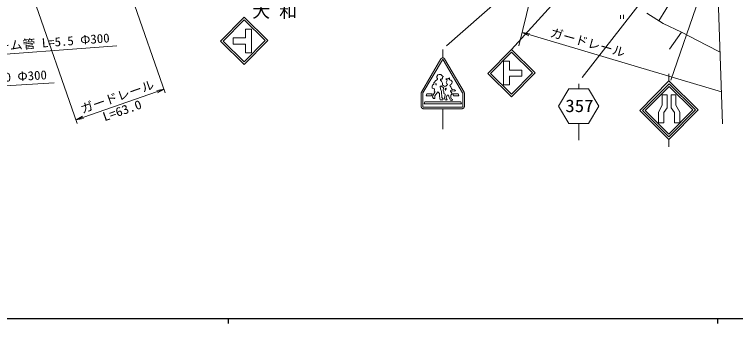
# Model space of a CAD drawing. Units: millimetres, scale not verified. Extents: x 40000 to 680000, y 20000 to 380000.
# Drawn here: x 124336 to 271685, y 204000 to 267100 of the extents above; entities that cross this region are included whole.
import ezdxf
from ezdxf.enums import TextEntityAlignment as Align

# ---------------------------------------------------------------- set-up
doc = ezdxf.new("R2010")
doc.units = ezdxf.units.MM
doc.header["$LTSCALE"] = 1000
for name, color, linetype, lineweight in [('M-STR-HTXT', 7, 'Continuous', 13), ('M-TTL-BAND', 7, 'Continuous', 25), ('M-WORK', 1, 'Continuous', 13)]:
    doc.layers.add(name, color=color, linetype=linetype, lineweight=lineweight)
doc.styles.add('ＭＳ ゴシック', font='')
doc.styles.get('ＭＳ ゴシック').set_extended_font_data('MS Gothic')

# ---------------------------------------------------------------- blocks, each defined once
blk = doc.blocks.new('open_arrow')
at = {"color": 0, "linetype": 'Continuous', "lineweight": -2}
blk.add_lwpolyline([(7.5, 1.25), (0, 0), (7.5, -1.25)], dxfattribs=at)

msp = doc.modelspace()

# ---------------------------------------------------------------- linework, layer by layer
at = {"layer": 'M-STR-HTXT'}
for p, q in [((138667, 298353), (155146, 251131)), ((120706, 292086), (137184, 244863)), ((234354, 289485), (227389, 260673)), ((228049, 263400), (268796, 251334)), ((154899, 251839), (136937, 245571))]:
    msp.add_line(p, q, dxfattribs=at)
for points in [[(112116, 292192), (114333, 258347), (145242, 260724)], [(85921, 280806), (100136, 251174), (132425, 253167)], [(229558, 263214), (228049, 263400), (229416, 262734)]]:
    msp.add_lwpolyline(points, dxfattribs=at)
at = {"layer": 'M-TTL-BAND'}
for p, q in [((40000, 205000), (579000, 205000)), ((168000, 205000), (168000, 204000)), ((268000, 205000), (268000, 204000))]:
    msp.add_line(p, q, dxfattribs=at)
at = {"layer": 'M-WORK'}
for p, q in [((212602, 260713), (244816, 288956)), ((250826, 287441), (225899, 259969)), ((267536, 286947), (269029, 244756)), ((240358, 254227), (262519, 282832)), ((263873, 278510), (256010, 265813)), ((267490, 279755), (258452, 253699)), ((248173, 266961), (248149, 266183)), ((248804, 267034), (248756, 266232)), ((253560, 267377), (256874, 265260)), ((256874, 265260), (260605, 263456)), ((258210, 259986), (260605, 263456)), ((260605, 263456), (265723, 260801)), ((211864, 258222), (211864, 259930)), ((265723, 260801), (268512, 259368)), ((258079, 253522), (258079, 255003)), ((210392, 253529), (210140, 253301)), ((210673, 253720), (210392, 253529)), ((210655, 254463), (210863, 254741)), ((210655, 254130), (210655, 254463)), ((210754, 254021), (210655, 254130)), ((210673, 253720), (210804, 253787)), ((210804, 253787), (210754, 254021)), ((210863, 254741), (211122, 254845)), ((211122, 254845), (211454, 254855)), ((211410, 253862), (211374, 253695)), ((211374, 253695), (211399, 253677)), ((211399, 253677), (211571, 253466)), ((211648, 253881), (211410, 253862)), ((211454, 254855), (211623, 254676)), ((211571, 253466), (211780, 253074)), ((211623, 254676), (211708, 254552)), ((211787, 254065), (211648, 253881)), ((211708, 254552), (211966, 254458)), ((211817, 254324), (211787, 254065)), ((211971, 254383), (211817, 254324)), ((211966, 254458), (211971, 254383)), ((212508, 253926), (212927, 253923)), ((212668, 253724), (212508, 253926)), ((212569, 253209), (212654, 253468)), ((212654, 253468), (212757, 253621)), ((212757, 253621), (212668, 253724)), ((212927, 253923), (213207, 254178)), ((213207, 254178), (213222, 253763)), ((213222, 253763), (213506, 253713)), ((213506, 253713), (213658, 253539)), ((213658, 253539), (213761, 253426)), ((209688, 252427), (209668, 252072)), ((209668, 252072), (209869, 251975)), ((209753, 252652), (209688, 252427)), ((210008, 252858), (209753, 252652)), ((209869, 251975), (210116, 251936)), ((210044, 253149), (210008, 252858)), ((210140, 253301), (210044, 253149)), ((210411, 252924), (210530, 252979)), ((210421, 252815), (210411, 252924)), ((210515, 252696), (210421, 252815)), ((210530, 252979), (210515, 252696)), ((211358, 252358), (211507, 252507)), ((211388, 251911), (211358, 252358)), ((211507, 252507), (211790, 252234)), ((211780, 253074), (211805, 252786)), ((211790, 252234), (212068, 252219)), ((211805, 252786), (211830, 252686)), ((211830, 252686), (211919, 252577)), ((211919, 252577), (212118, 252438)), ((211965, 251634), (212029, 252020)), ((212029, 252020), (212068, 252219)), ((212118, 252438), (212297, 252408)), ((212297, 252408), (212476, 252463)), ((212370, 251861), (212483, 252020)), ((212476, 252463), (212640, 252612)), ((212483, 252020), (212537, 251988)), ((212537, 251988), (212529, 251839)), ((212664, 252932), (212569, 253209)), ((212640, 252612), (212767, 252634)), ((212799, 252812), (212664, 252932)), ((212767, 252634), (212799, 252812)), ((213339, 252727), (213317, 252578)), ((213317, 252578), (213491, 252319)), ((213424, 252744), (213339, 252727)), ((213555, 252791), (213424, 252744)), ((213491, 252319), (213612, 251999)), ((213665, 252989), (213555, 252791)), ((213612, 251999), (213811, 251797)), ((213694, 253028), (213665, 252989)), ((213797, 253245), (213694, 253028)), ((213761, 253426), (213797, 253245)), ((239625, 251882), (239625, 252902)), ((208588, 250870), (208448, 250501)), ((209534, 250501), (208448, 250501)), ((209674, 250870), (208588, 250870)), ((209674, 250870), (209534, 250501)), ((209808, 250545), (209753, 250282)), ((210225, 251211), (209808, 250545)), ((210116, 251936), (210200, 251832)), ((210136, 251653), (210131, 251514)), ((210131, 251514), (210255, 251365)), ((210200, 251832), (210136, 251653)), ((210255, 251365), (210225, 251211)), ((210245, 250470), (210831, 251330)), ((210831, 251330), (211164, 250932)), ((211164, 250932), (211221, 250501)), ((211221, 250501), (211263, 249964)), ((211611, 251360), (211388, 251911)), ((211656, 250167), (211611, 251360)), ((212068, 251304), (211965, 251634)), ((212043, 250942), (212068, 251304)), ((212349, 250796), (212043, 250942)), ((212249, 250367), (212373, 250679)), ((212373, 250679), (212349, 250796)), ((212381, 251719), (212370, 251861)), ((212434, 251584), (212381, 251719)), ((212529, 251839), (212434, 251584)), ((212732, 250647), (212622, 250299)), ((213005, 250629), (212732, 250647)), ((213154, 250157), (213005, 250629)), ((213427, 251570), (213410, 251453)), ((213410, 251453), (213548, 251215)), ((213608, 251538), (213427, 251570)), ((213541, 250658), (213477, 250612)), ((213477, 250612), (213537, 250235)), ((213679, 250821), (213541, 250658)), ((213548, 251215), (213686, 251027)), ((213846, 251495), (213608, 251538)), ((213686, 251027), (213679, 250821)), ((213811, 251797), (214247, 251676)), ((214187, 251467), (213846, 251495)), ((213937, 250870), (214077, 250501)), ((213937, 250870), (215023, 250870)), ((214077, 250501), (215164, 250501)), ((214410, 251513), (214187, 251467)), ((214247, 251676), (214428, 251591)), ((214428, 251591), (214410, 251513)), ((215023, 250870), (215164, 250501)), ((235518, 248363), (237599, 251882)), ((237599, 251882), (241651, 251882)), ((241651, 251882), (243732, 248363)), ((208201, 249239), (208061, 248871)), ((208201, 249239), (215526, 249239)), ((209753, 250282), (209977, 249919)), ((209977, 249919), (210165, 249914)), ((210165, 249914), (210265, 249974)), ((210265, 249974), (210245, 250470)), ((211263, 249964), (211358, 249690)), ((211358, 249690), (211879, 249685)), ((211909, 249864), (211656, 250167)), ((211879, 249685), (211909, 249864)), ((212178, 250008), (212249, 250367)), ((212327, 249650), (212178, 250008)), ((212661, 249575), (212327, 249650)), ((212622, 250299), (212569, 250101)), ((212569, 250101), (212601, 249866)), ((212601, 249866), (212764, 249728)), ((212764, 249728), (212661, 249575)), ((213445, 249582), (213154, 250157)), ((213704, 249540), (213445, 249582)), ((213537, 250235), (213601, 249881)), ((213601, 249881), (213875, 249717)), ((213860, 249597), (213704, 249540)), ((213875, 249717), (213860, 249597)), ((215526, 249239), (215666, 248871)), ((208061, 248871), (215666, 248871)), ((211864, 247840), (211864, 243661)), ((237599, 244843), (235518, 248363)), ((243732, 248363), (241651, 244843)), ((237599, 244843), (241651, 244843)), ((239625, 244843), (239625, 241422)), ((258079, 240074), (258079, 241555))]:
    msp.add_line(p, q, dxfattribs=at)
for points in [[(171288, 256865), (166442, 261660), (171300, 266569), (176146, 261774)], [(171285, 257431), (167008, 261663), (171303, 266004), (175580, 261771)], [(225887, 250265), (221041, 255060), (225899, 259969), (230745, 255174)], [(225884, 250831), (221607, 255063), (225902, 259404), (230179, 255171)], [(207438, 250925), (207438, 250930), (207438, 250936), (207438, 250941), (207438, 250947), (207438, 250952), (207438, 250958), (207439, 250964), (207439, 250969), (207439, 250975), (207440, 250980), (207440, 250986), (207441, 250991), (207442, 250997), (207442, 251002), (207443, 251008), (207444, 251013), (207444, 251019), (207445, 251024), (207446, 251030), (207447, 251035), (207448, 251041), (207449, 251046), (207450, 251052), (207451, 251057), (207452, 251063), (207453, 251068), (207455, 251073), (207456, 251079), (207457, 251084), (207459, 251090), (207460, 251095), (207461, 251100), (207463, 251106), (207464, 251111), (207466, 251116), (207468, 251122), (207469, 251127), (207471, 251132), (207473, 251138), (207475, 251143), (207476, 251148), (207478, 251153), (207480, 251158), (207482, 251164), (207484, 251169), (207486, 251174), (207489, 251179), (207491, 251184), (207493, 251189), (207495, 251194), (207497, 251199), (207500, 251204), (207502, 251210), (207505, 251215), (207507, 251220), (207510, 251224), (207512, 251229), (207515, 251234), (207517, 251239), (207520, 251244), (207523, 251249), (207525, 251254), (207528, 251259), (211484, 258005), (211492, 258017), (211500, 258029), (211508, 258041), (211517, 258053), (211526, 258064), (211535, 258075), (211545, 258086), (211555, 258096), (211566, 258106), (211577, 258116), (211588, 258125), (211599, 258134), (211611, 258143), (211623, 258151), (211635, 258158), (211648, 258166), (211661, 258173), (211674, 258179), (211687, 258185), (211700, 258191), (211714, 258196), (211728, 258201), (211742, 258205), (211756, 258209), (211770, 258212), (211784, 258215), (211798, 258217), (211813, 258219), (211827, 258221), (211842, 258222), (211856, 258222), (211871, 258222), (211885, 258222), (211900, 258221), (211914, 258219), (211929, 258217), (211943, 258215), (211957, 258212), (211971, 258209), (211986, 258205), (211999, 258201), (212013, 258196), (212027, 258191), (212040, 258185), (212053, 258179), (212066, 258173), (212079, 258166), (212092, 258158), (212104, 258151), (212116, 258143), (212128, 258134), (212139, 258125), (212150, 258116), (212161, 258106), (212172, 258096), (212182, 258086), (212192, 258075), (212201, 258064), (212211, 258053), (212219, 258041), (212228, 258029), (212236, 258017), (212243, 258005), (216199, 251259), (216202, 251254), (216204, 251249), (216207, 251244), (216210, 251239), (216212, 251234), (216215, 251229), (216218, 251224), (216220, 251220), (216223, 251215), (216225, 251210), (216227, 251204), (216230, 251199), (216232, 251194), (216234, 251189), (216236, 251184), (216239, 251179), (216241, 251174), (216243, 251169), (216245, 251164), (216247, 251158), (216249, 251153), (216251, 251148), (216253, 251143), (216254, 251138), (216256, 251132), (216258, 251127), (216260, 251122), (216261, 251116), (216263, 251111), (216264, 251106), (216266, 251100), (216267, 251095), (216269, 251090), (216270, 251084), (216271, 251079), (216273, 251073), (216274, 251068), (216275, 251063), (216276, 251057), (216277, 251052), (216278, 251046), (216279, 251041), (216280, 251035), (216281, 251030), (216282, 251024), (216283, 251019), (216284, 251013), (216284, 251008), (216285, 251002), (216286, 250997), (216286, 250991), (216287, 250986), (216287, 250980), (216288, 250975), (216288, 250969), (216288, 250964), (216289, 250958), (216289, 250952), (216289, 250947), (216289, 250941), (216290, 250936), (216290, 250930), (216290, 250925), (216290, 248390), (216289, 248376), (216289, 248363), (216288, 248349), (216287, 248335), (216285, 248322), (216283, 248308), (216281, 248295), (216279, 248281), (216276, 248268), (216273, 248254), (216269, 248241), (216265, 248228), (216261, 248215), (216256, 248202), (216252, 248189), (216246, 248177), (216241, 248164), (216235, 248152), (216229, 248139), (216223, 248127), (216216, 248115), (216209, 248103), (216202, 248092), (216194, 248080), (216186, 248069), (216178, 248058), (216170, 248047), (216161, 248037), (216152, 248026), (216143, 248016), (216133, 248006), (216124, 247996), (216114, 247987), (216104, 247978), (216093, 247969), (216083, 247960), (216072, 247952), (216061, 247944), (216049, 247936), (216038, 247928), (216026, 247921), (216015, 247914), (216003, 247907), (215991, 247901), (215978, 247895), (215966, 247889), (215953, 247883), (215941, 247878), (215928, 247873), (215915, 247869), (215902, 247865), (215889, 247861), (215875, 247857), (215862, 247854), (215849, 247851), (215835, 247849), (215822, 247846), (215808, 247844), (215794, 247843), (215781, 247842), (215767, 247841), (215753, 247840), (215740, 247840), (207988, 247840), (207974, 247840), (207960, 247841), (207946, 247842), (207933, 247843), (207919, 247844), (207906, 247846), (207892, 247849), (207879, 247851), (207865, 247854), (207852, 247857), (207839, 247861), (207825, 247865), (207812, 247869), (207799, 247873), (207787, 247878), (207774, 247883), (207761, 247889), (207749, 247895), (207737, 247901), (207725, 247907), (207713, 247914), (207701, 247921), (207689, 247928), (207678, 247936), (207667, 247944), (207655, 247952), (207645, 247960), (207634, 247969), (207624, 247978), (207613, 247987), (207604, 247996), (207594, 248006), (207584, 248016), (207575, 248026), (207566, 248037), (207558, 248047), (207549, 248058), (207541, 248069), (207533, 248080), (207526, 248092), (207518, 248103), (207511, 248115), (207505, 248127), (207498, 248139), (207492, 248152), (207486, 248164), (207481, 248177), (207476, 248189), (207471, 248202), (207466, 248215), (207462, 248228), (207458, 248241), (207455, 248254), (207451, 248268), (207448, 248281), (207446, 248295), (207444, 248308), (207442, 248322), (207440, 248335), (207439, 248349), (207438, 248363), (207438, 248376), (207438, 248390)], [(207768, 250925), (207768, 250928), (207768, 250930), (207768, 250933), (207768, 250936), (207768, 250939), (207768, 250941), (207768, 250944), (207768, 250947), (207769, 250950), (207769, 250952), (207769, 250955), (207769, 250958), (207770, 250961), (207770, 250964), (207770, 250966), (207771, 250969), (207771, 250972), (207771, 250975), (207772, 250977), (207772, 250980), (207773, 250983), (207773, 250985), (207774, 250988), (207774, 250991), (207775, 250994), (207775, 250996), (207776, 250999), (207777, 251002), (207777, 251004), (207778, 251007), (207779, 251010), (207779, 251013), (207780, 251015), (207781, 251018), (207782, 251021), (207783, 251023), (207783, 251026), (207784, 251028), (207785, 251031), (207786, 251034), (207787, 251036), (207788, 251039), (207789, 251042), (207790, 251044), (207791, 251047), (207792, 251049), (207793, 251052), (207794, 251054), (207795, 251057), (207796, 251060), (207798, 251062), (207799, 251065), (207800, 251067), (207801, 251070), (207802, 251072), (207804, 251075), (207805, 251077), (207806, 251080), (207807, 251082), (207809, 251084), (207810, 251087), (207812, 251089), (207813, 251092), (211769, 257838), (211771, 257841), (211773, 257844), (211775, 257847), (211777, 257850), (211779, 257853), (211782, 257855), (211784, 257858), (211787, 257861), (211789, 257863), (211792, 257866), (211795, 257868), (211798, 257870), (211800, 257872), (211803, 257874), (211807, 257876), (211810, 257878), (211813, 257880), (211816, 257881), (211819, 257883), (211823, 257884), (211826, 257886), (211830, 257887), (211833, 257888), (211837, 257889), (211840, 257890), (211844, 257890), (211847, 257891), (211851, 257891), (211855, 257892), (211858, 257892), (211862, 257892), (211865, 257892), (211869, 257892), (211873, 257892), (211876, 257891), (211880, 257891), (211883, 257890), (211887, 257890), (211891, 257889), (211894, 257888), (211898, 257887), (211901, 257886), (211904, 257884), (211908, 257883), (211911, 257881), (211914, 257880), (211917, 257878), (211921, 257876), (211924, 257874), (211927, 257872), (211930, 257870), (211933, 257868), (211935, 257866), (211938, 257863), (211941, 257861), (211943, 257858), (211946, 257855), (211948, 257853), (211950, 257850), (211953, 257847), (211955, 257844), (211957, 257841), (211958, 257838), (215914, 251092), (215916, 251089), (215917, 251087), (215918, 251084), (215920, 251082), (215921, 251080), (215922, 251077), (215924, 251075), (215925, 251072), (215926, 251070), (215927, 251067), (215928, 251065), (215930, 251062), (215931, 251060), (215932, 251057), (215933, 251054), (215934, 251052), (215935, 251049), (215936, 251047), (215937, 251044), (215938, 251042), (215939, 251039), (215940, 251036), (215941, 251034), (215942, 251031), (215943, 251028), (215944, 251026), (215945, 251023), (215945, 251021), (215946, 251018), (215947, 251015), (215948, 251013), (215948, 251010), (215949, 251007), (215950, 251004), (215950, 251002), (215951, 250999), (215952, 250996), (215952, 250994), (215953, 250991), (215953, 250988), (215954, 250985), (215954, 250983), (215955, 250980), (215955, 250977), (215956, 250975), (215956, 250972), (215957, 250969), (215957, 250966), (215957, 250964), (215958, 250961), (215958, 250958), (215958, 250955), (215958, 250952), (215959, 250950), (215959, 250947), (215959, 250944), (215959, 250941), (215959, 250939), (215959, 250936), (215959, 250933), (215960, 250930), (215960, 250928), (215960, 250925), (215960, 248390), (215960, 248385), (215959, 248379), (215959, 248374), (215959, 248368), (215958, 248363), (215957, 248357), (215956, 248352), (215955, 248347), (215954, 248341), (215953, 248336), (215951, 248331), (215950, 248325), (215948, 248320), (215946, 248315), (215944, 248310), (215942, 248305), (215940, 248300), (215938, 248295), (215935, 248290), (215933, 248285), (215930, 248280), (215927, 248275), (215924, 248271), (215921, 248266), (215918, 248262), (215915, 248257), (215912, 248253), (215908, 248249), (215905, 248245), (215901, 248241), (215897, 248237), (215893, 248233), (215889, 248229), (215885, 248225), (215881, 248222), (215877, 248218), (215872, 248215), (215868, 248212), (215864, 248208), (215859, 248205), (215854, 248202), (215850, 248200), (215845, 248197), (215840, 248194), (215835, 248192), (215830, 248190), (215825, 248187), (215820, 248185), (215815, 248183), (215810, 248182), (215804, 248180), (215799, 248178), (215794, 248177), (215789, 248176), (215783, 248175), (215778, 248174), (215772, 248173), (215767, 248172), (215762, 248171), (215756, 248171), (215751, 248170), (215745, 248170), (215740, 248170), (207988, 248170), (207982, 248170), (207977, 248170), (207971, 248171), (207966, 248171), (207960, 248172), (207955, 248173), (207949, 248174), (207944, 248175), (207939, 248176), (207933, 248177), (207928, 248178), (207923, 248180), (207918, 248182), (207912, 248183), (207907, 248185), (207902, 248187), (207897, 248190), (207892, 248192), (207887, 248194), (207882, 248197), (207878, 248200), (207873, 248202), (207868, 248205), (207864, 248208), (207859, 248212), (207855, 248215), (207850, 248218), (207846, 248222), (207842, 248225), (207838, 248229), (207834, 248233), (207830, 248237), (207826, 248241), (207823, 248245), (207819, 248249), (207816, 248253), (207812, 248257), (207809, 248262), (207806, 248266), (207803, 248271), (207800, 248275), (207797, 248280), (207794, 248285), (207792, 248290), (207789, 248295), (207787, 248300), (207785, 248305), (207783, 248310), (207781, 248315), (207779, 248320), (207777, 248325), (207776, 248331), (207774, 248336), (207773, 248341), (207772, 248347), (207771, 248352), (207770, 248357), (207769, 248363), (207769, 248368), (207768, 248374), (207768, 248379), (207768, 248385), (207768, 248390)], [(258079, 241555), (252096, 247476), (258079, 253522), (264062, 247601)], [(258076, 242120), (252662, 247479), (258082, 252956), (263497, 247598)], [(258073, 242686), (253227, 247481), (258085, 252390), (262931, 247595)], [(256705, 250673), (257693, 250673), (257693, 248052), (257027, 247103), (257027, 245004), (255928, 245004), (255928, 247164), (256705, 248580)], [(259502, 250673), (258515, 250673), (258515, 248052), (259181, 247103), (259181, 245004), (260280, 245004), (260280, 247164), (259502, 248580)]]:
    msp.add_lwpolyline(points, close=True, dxfattribs=at)
for points in [[(169009, 262307), (171532, 262307), (171532, 264099), (172744, 264099), (172744, 259261), (171532, 259261), (171532, 261045), (169009, 261045), (169009, 262301)], [(228026, 254494), (225503, 254494), (225503, 252702), (224291, 252702), (224291, 257539), (225503, 257539), (225503, 255756), (228026, 255756), (228026, 254500)]]:
    msp.add_lwpolyline(points, dxfattribs=at)

# ---------------------------------------------------------------- block references
at = {"layer": 'M-STR-HTXT', "xscale": 200, "yscale": 200}
for p, rotation in [((154899, 251839), 199.2), ((136937, 245571), 19.2)]:
    msp.add_blockref('open_arrow', p, dxfattribs=dict(at, rotation=rotation))

# ---------------------------------------------------------------- texts
at = {"layer": 'M-STR-HTXT', "style": 'ＭＳ ゴシック', "width": 1.05}
msp.add_text('大 和', height=2566, dxfattribs=at).set_placement((172927, 265697), align=Align.BOTTOM_LEFT)
at = {"layer": 'M-STR-HTXT', "style": 'ＭＳ ゴシック'}
for s, rotation, width, p in [('ガードレール', 344.392, 1.05, (241095, 259968)), ('ヒューム管 L=5.5 Φ300', 4.399, 1.05, (129768, 259785)), ('ヒューム管 L=10.0 Φ300', 3.532, 1.05, (116265, 252420)), ('ガードレール', 19.236, 1.05, (145836, 248941)), ('L=63.0', 19.236, 1.1, (146824, 246108))]:
    msp.add_text(s, height=1833, rotation=rotation, dxfattribs=dict(at, width=width)).set_placement(p, align=Align.BOTTOM_CENTER)
at = {"layer": 'M-WORK', "style": 'ＭＳ ゴシック', "width": 1.1}
msp.add_text('357', height=2566, dxfattribs=at).set_placement((236903, 249733), align=Align.TOP_LEFT)

doc.saveas('drawing.dxf')
